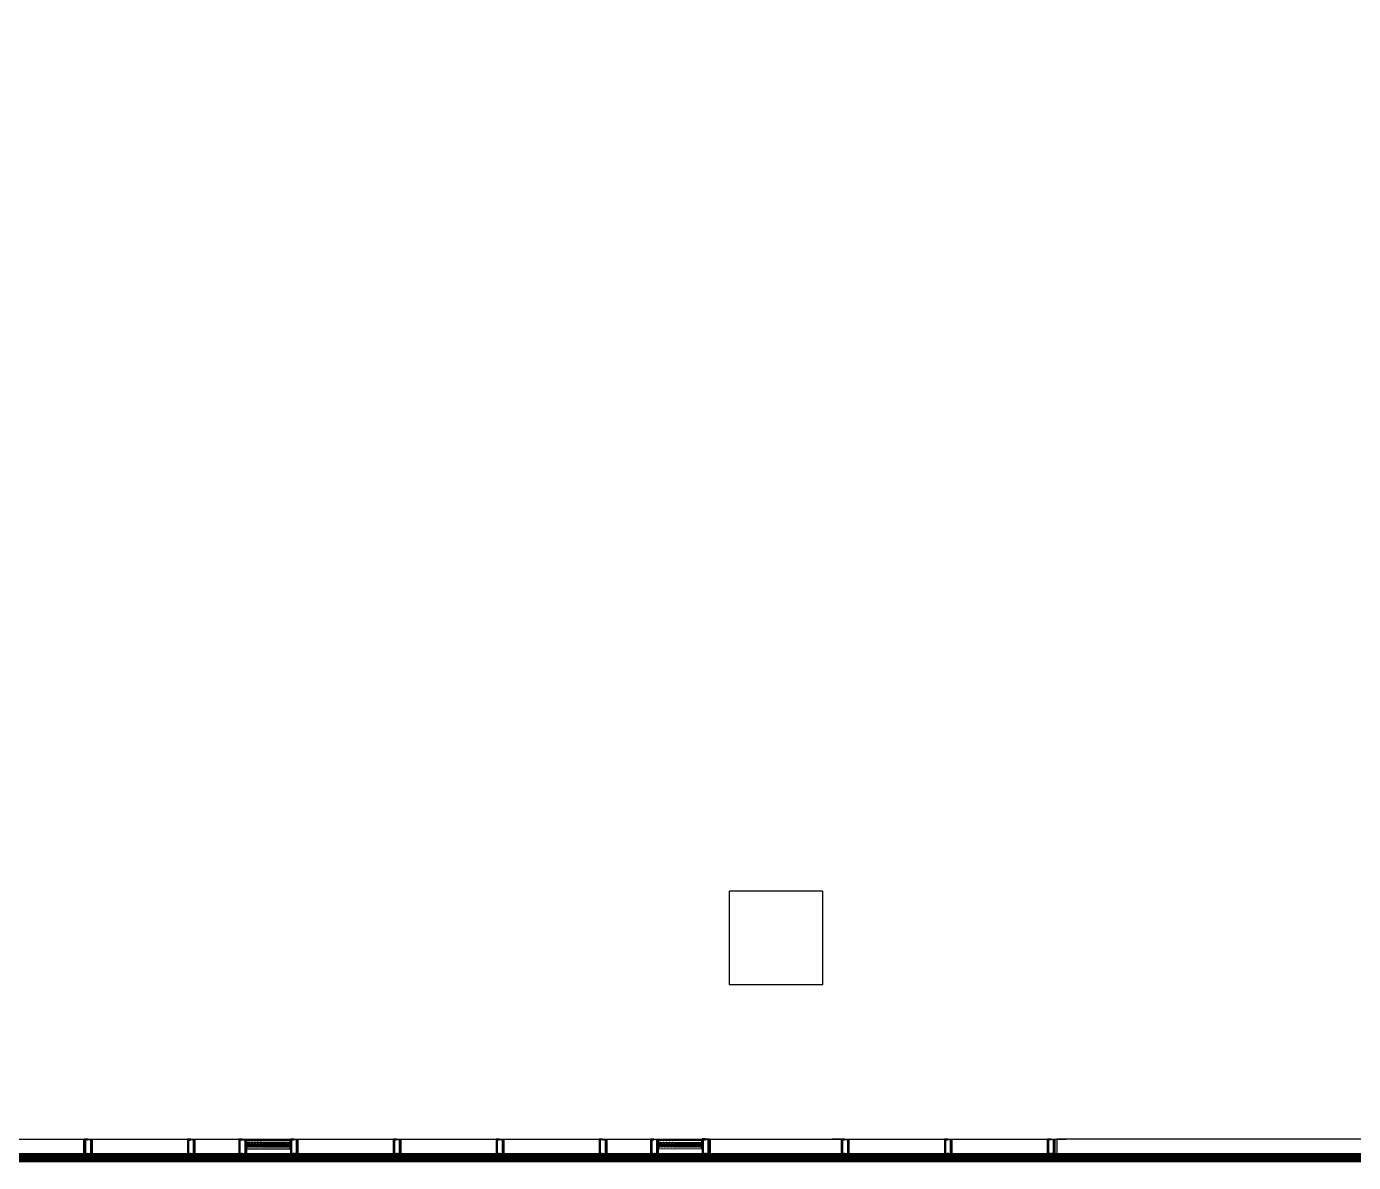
# Model space of a CAD drawing. Header units: feet. Extents: x 1421395 to 1426379, y -945253 to -943919.
# Drawn here: x 1425275 to 1425827, y -945104 to -944632 of the extents above; entities that cross this region are included whole.
import ezdxf

# ---------------------------------------------------------------- set-up
doc = ezdxf.new("R2010")
doc.units = ezdxf.units.FT
for name, color, linetype in [('04--hatch-1', 8, 'Continuous'), ('E--concrete-2', 4, 'Continuous'), ('F--Blockwall', 3, 'Continuous'), ('glass', 5, 'Continuous'), ('glazing', 145, 'Continuous'), ('L--windows-1', 1, 'Continuous'), ('Xref Typical$0$F--Blockwall', 3, 'Continuous'), ('Xref Typical$0$H--metalwork', 1, 'Continuous')]:
    doc.layers.add(name, color=color, linetype=linetype)
doc.layers.add('1.PROFILES', color=6, linetype='Continuous', lineweight=35)
doc.layers.add('pline', color=210, linetype='Continuous', lineweight=5)

# ---------------------------------------------------------------- blocks, each defined once
blk = doc.blocks.new('dxfhjt')
at = {"lineweight": 9}
h = blk.add_hatch(dxfattribs=at)
h.set_pattern_fill('ANSI32', color=250, scale=5, angle=900, style=0)
h.set_pattern_definition([(225, (123068.4649, -64400.1108), (1.325825215, -1.325825215), []), (225, (123067.581, -64400.1108), (1.325825215, -1.325825215), [])])
h.paths.add_polyline_path([(-56844, -163132, 0.414214), (-56844, -163132), (-56844, -163131), (-56845, -163130), (-56845, -163130), (-56845, -163111), (-56845, -163111), (-56844, -163110), (-56844, -163109, 0.414214), (-56844, -163109), (-56847, -163109, 0.414214), (-56847, -163109), (-56847, -163112), (-56849, -163112, 0.094195), (-56849, -163112), (-56849, -163129, 0.094195), (-56849, -163129), (-56847, -163129), (-56847, -163132, 0.414214), (-56847, -163132)])
h = blk.add_hatch(dxfattribs=at)
h.set_pattern_fill('ANSI32', color=250, scale=5, angle=900, style=0)
h.set_pattern_definition([(225, (120069.4656, -64400.1108), (1.325825215, -1.325825215), []), (225, (120068.5818, -64400.1108), (1.325825215, -1.325825215), [])])
h.paths.add_polyline_path([(-56844, -163154, -0.414214), (-56844, -163154), (-56844, -163155), (-56845, -163156), (-56845, -163156), (-56845, -163175), (-56845, -163175), (-56844, -163176), (-56844, -163177, -0.414214), (-56844, -163177), (-56847, -163177, -0.414214), (-56847, -163177), (-56847, -163174), (-56849, -163174, -0.094195), (-56849, -163174), (-56849, -163157, -0.094195), (-56849, -163157), (-56847, -163157), (-56847, -163154, -0.414214), (-56847, -163154)])
at = {"color": 250}
for p, q in [((-56874, -163140, 0), (-56874, -163137, 0)), ((-56874, -163137, 0), (-56856, -163137, 0)), ((-56856, -163137, 0), (-56874, -163137, 0)), ((-56874, -163137, 0), (-56874, -163140, 0)), ((-56865, -163140, 0), (-56874, -163140, 0)), ((-56874, -163140, 0), (-56865, -163140, 0)), ((-56865, -163146, 0), (-56874, -163146, 0)), ((-56874, -163146, 0), (-56874, -163149, 0)), ((-56874, -163149, 0), (-56874, -163147, 0)), ((-56874, -163147, 0), (-56865, -163147, 0)), ((-56856, -163149, 0), (-56874, -163149, 0)), ((-56874, -163149, 0), (-56856, -163149, 0)), ((-56865, -163147, 0), (-56865, -163140, 0)), ((-56865, -163145, 0), (-56865, -163146, 0)), ((-56849, -163133, 0), (-56857, -163133, 0)), ((-56849, -163153, 0), (-56857, -163153, 0)), ((-56856, -163140, 0), (-56856, -163144, 0)), ((-56856, -163140, 0), (-56851, -163140, 0)), ((-56856, -163146, 0), (-56856, -163142, 0)), ((-56856, -163146, 0), (-56836, -163146, 0)), ((-56851, -163140, 0), (-56849, -163140, 0)), ((-56851, -163146, 0), (-56849, -163146, 0)), ((-56684, -163103, 0), (-56849, -163103, 0)), ((-56849, -163103, 0), (-56849, -163106, 0)), ((-56849, -163106, 0), (-56849, -163111, 0)), ((-56849, -163111, 0), (-56847, -163111, 0)), ((-56847, -163129, 0), (-56849, -163129, 0)), ((-56849, -163129, 0), (-56849, -163132, 0)), ((-56849, -163132, 0), (-56849, -163133, 0)), ((-56849, -163140, 0), (-56836, -163140, 0)), ((-56849, -163146, 0), (-56836, -163146, 0)), ((-56849, -163156, 0), (-56849, -163153, 0)), ((-56849, -163154, 0), (-56849, -163153, 0)), ((-56847, -163157, 0), (-56849, -163157, 0)), ((-56849, -163180, 0), (-56849, -163174, 0)), ((-56849, -163175, 0), (-56847, -163175, 0)), ((-56849, -163183, 0), (-56849, -163180, 0)), ((-56684, -163183, 0), (-56849, -163183, 0)), ((-56847, -163108, 0), (-56844, -163108, 0)), ((-56847, -163111, 0), (-56847, -163109, 0)), ((-56847, -163132, 0), (-56847, -163129, 0)), ((-56844, -163132, 0), (-56847, -163132, 0)), ((-56844, -163154, 0), (-56847, -163154, 0)), ((-56847, -163154, 0), (-56847, -163157, 0)), ((-56847, -163175, 0), (-56847, -163177, 0)), ((-56847, -163178, 0), (-56844, -163178, 0)), ((-56844, -163111, 0), (-56845, -163111, 0)), ((-56845, -163111, 0), (-56845, -163130, 0)), ((-56845, -163130, 0), (-56844, -163130, 0)), ((-56845, -163175, 0), (-56845, -163156, 0)), ((-56845, -163156, 0), (-56844, -163156, 0)), ((-56844, -163175, 0), (-56845, -163175, 0)), ((-56844, -163109, 0), (-56844, -163110, 0)), ((-56844, -163110, 0), (-56844, -163111, 0)), ((-56844, -163130, 0), (-56844, -163131, 0)), ((-56844, -163131, 0), (-56844, -163132, 0)), ((-56844, -163155, 0), (-56844, -163154, 0)), ((-56844, -163156, 0), (-56844, -163155, 0)), ((-56844, -163176, 0), (-56844, -163175, 0)), ((-56844, -163177, 0), (-56844, -163176, 0)), ((-56840, -163127, 0), (-56840, -163117, 0)), ((-56836, -163128, 0), (-56840, -163128, 0)), ((-56840, -163138, 0), (-56840, -163130, 0)), ((-56840, -163130, 0), (-56838, -163130, 0)), ((-56838, -163138, 0), (-56840, -163138, 0)), ((-56838, -163148, 0), (-56840, -163148, 0)), ((-56840, -163148, 0), (-56840, -163156, 0)), ((-56840, -163156, 0), (-56838, -163156, 0)), ((-56836, -163158, 0), (-56840, -163158, 0)), ((-56840, -163159, 0), (-56840, -163168, 0)), ((-56839, -163117, 0), (-56689, -163117, 0)), ((-56839, -163169, 0), (-56689, -163169, 0)), ((-56838, -163130, 0), (-56837, -163130, 0)), ((-56837, -163138, 0), (-56838, -163138, 0)), ((-56837, -163148, 0), (-56838, -163148, 0)), ((-56838, -163156, 0), (-56837, -163156, 0)), ((-56837, -163130, 0), (-56837, -163130, 0)), ((-56837, -163131, 0), (-56836, -163130, 0)), ((-56836, -163137, 0), (-56837, -163137, 0)), ((-56837, -163137, 0), (-56837, -163138, 0)), ((-56837, -163149, 0), (-56837, -163148, 0)), ((-56836, -163149, 0), (-56837, -163149, 0)), ((-56837, -163155, 0), (-56836, -163156, 0)), ((-56837, -163156, 0), (-56837, -163156, 0)), ((-56836, -163130, 0), (-56836, -163128, 0)), ((-56836, -163140, 0), (-56836, -163137, 0)), ((-56836, -163146, 0), (-56836, -163149, 0)), ((-56836, -163156, 0), (-56836, -163158, 0)), ((-56689, -163126, 0), (-56692, -163126, 0)), ((-56692, -163126, 0), (-56692, -163129, 0)), ((-56692, -163129, 0), (-56691, -163129, 0)), ((-56691, -163135, 0), (-56692, -163135, 0)), ((-56692, -163135, 0), (-56692, -163137, 0)), ((-56692, -163137, 0), (-56692, -163138, 0)), ((-56692, -163138, 0), (-56682, -163138, 0)), ((-56692, -163149, 0), (-56692, -163148, 0)), ((-56692, -163148, 0), (-56682, -163148, 0)), ((-56692, -163151, 0), (-56692, -163149, 0)), ((-56691, -163151, 0), (-56692, -163151, 0)), ((-56692, -163158, 0), (-56691, -163157, 0)), ((-56692, -163160, 0), (-56692, -163158, 0)), ((-56689, -163160, 0), (-56692, -163160, 0)), ((-56691, -163129, 0), (-56691, -163128, 0)), ((-56691, -163128, 0), (-56691, -163128, 0)), ((-56691, -163128, 0), (-56689, -163128, 0)), ((-56691, -163136, 0), (-56691, -163135, 0)), ((-56691, -163136, 0), (-56691, -163136, 0)), ((-56691, -163136, 0), (-56691, -163136, 0)), ((-56691, -163150, 0), (-56691, -163150, 0)), ((-56691, -163150, 0), (-56691, -163150, 0)), ((-56691, -163151, 0), (-56691, -163151, 0)), ((-56691, -163158, 0), (-56691, -163158, 0)), ((-56691, -163158, 0), (-56691, -163158, 0)), ((-56691, -163158, 0), (-56689, -163158, 0)), ((-56689, -163136, 0), (-56690, -163136, 0)), ((-56690, -163136, 0), (-56690, -163136, 0)), ((-56689, -163150, 0), (-56690, -163150, 0)), ((-56690, -163150, 0), (-56690, -163150, 0)), ((-56688, -163118, 0), (-56688, -163126, 0)), ((-56688, -163128, 0), (-56688, -163135, 0)), ((-56688, -163158, 0), (-56688, -163151, 0)), ((-56688, -163169, 0), (-56688, -163161, 0)), ((-56683, -163103, 0), (-56684, -163103, 0)), ((-56683, -163183, 0), (-56684, -163183, 0)), ((-56682, -163104, 0), (-56683, -163103, 0)), ((-56682, -163182, 0), (-56683, -163183, 0)), ((-56682, -163138, 0), (-56682, -163104, 0)), ((-56682, -163148, 0), (-56682, -163182, 0))]:
    blk.add_line(p, q, dxfattribs=at)
at = {"color": 250, "lineweight": 0}
for p, q in [((-56857, -163120, 0), (-56849, -163133, 0)), ((-56849, -163120, 0), (-56857, -163133, 0)), ((-56857, -163166, 0), (-56849, -163153, 0)), ((-56849, -163166, 0), (-56857, -163153, 0))]:
    blk.add_line(p, q, dxfattribs=at)
at = {"color": 250, "lineweight": 0, "elevation": 0}
for points in [[(-56857, -163120), (-56857, -163133), (-56849, -163133), (-56849, -163120)], [(-56857, -163166), (-56857, -163153), (-56849, -163153), (-56849, -163166)]]:
    blk.add_lwpolyline(points, close=True, dxfattribs=at)
at = {"color": 250, "elevation": 0}
for points in [[(-56857, -163133), (-56857, -163137)], [(-56857, -163153), (-56857, -163149)], [(-56856, -163146), (-56856, -163137)], [(-56856, -163146), (-56856, -163149)]]:
    blk.add_lwpolyline(points, dxfattribs=at)
at = {"color": 250, "lineweight": 9, "elevation": 0}
for points in [[(-56847, -163112), (-56847, -163109, -0.414214), (-56847, -163109), (-56844, -163109, -0.414214), (-56844, -163109), (-56844, -163110), (-56845, -163111), (-56845, -163111), (-56845, -163130), (-56845, -163130), (-56844, -163131), (-56844, -163132, -0.414214), (-56844, -163132), (-56847, -163132, -0.414214), (-56847, -163132), (-56847, -163129), (-56849, -163129, -0.094195), (-56849, -163129), (-56849, -163112, -0.094195), (-56849, -163112)], [(-56847, -163174), (-56847, -163177, 0.414214), (-56847, -163177), (-56844, -163177, 0.414214), (-56844, -163177), (-56844, -163176), (-56845, -163175), (-56845, -163175), (-56845, -163156), (-56845, -163156), (-56844, -163155), (-56844, -163154, 0.414214), (-56844, -163154), (-56847, -163154, 0.414214), (-56847, -163154), (-56847, -163157), (-56849, -163157, 0.094195), (-56849, -163157), (-56849, -163174, 0.094195), (-56849, -163174)]]:
    blk.add_lwpolyline(points, format="xyb", close=True, dxfattribs=at)
at = {"color": 250, "elevation": 0}
for points in [[(-56840, -163114), (-56840, -163106), (-56688, -163106), (-56688, -163114)], [(-56840, -163114), (-56840, -163106), (-56688, -163106), (-56688, -163114)], [(-56840, -163172), (-56840, -163180), (-56688, -163180), (-56688, -163172)], [(-56840, -163172), (-56840, -163180), (-56688, -163180), (-56688, -163172)]]:
    blk.add_lwpolyline(points, close=True, dxfattribs=at)
at = {"color": 250, "lineweight": 0}
for centre, radius, start, end in [((-56853, -163096, 0), 7.86, 239.3714, 300.6286), ((-56853, -163097, 0), 7.86, 239.3786, 300.5825), ((-56853, -163098, 0), 7.86, 239.3786, 300.5825), ((-56854, -163101, 0), 5.73, 229.7967, 318.6614), ((-56854, -163102, 0), 5.73, 229.7967, 318.6614), ((-56854, -163104, 0), 5.73, 229.7967, 318.6614), ((-56854, -163105, 0), 5.73, 229.7967, 318.6614), ((-56854, -163106, 0), 5.73, 229.7967, 318.6614), ((-56854, -163107, 0), 5.73, 229.7967, 318.6614), ((-56854, -163109, 0), 5.73, 229.7967, 318.6614), ((-56854, -163110, 0), 5.73, 229.7967, 318.6614), ((-56854, -163111, 0), 5.73, 229.7967, 318.6614), ((-56854, -163112, 0), 5.73, 229.7967, 318.6614), ((-56854, -163113, 0), 5.73, 229.7967, 318.6614), ((-56854, -163172, 0), 5.73, 41.3386, 130.2033), ((-56854, -163174, 0), 5.73, 41.3386, 130.2033), ((-56854, -163175, 0), 5.73, 41.3386, 130.2033), ((-56854, -163176, 0), 5.73, 41.3386, 130.2033), ((-56854, -163177, 0), 5.73, 41.3386, 130.2033), ((-56854, -163179, 0), 5.73, 41.3386, 130.2033), ((-56854, -163180, 0), 5.73, 41.3386, 130.2033), ((-56854, -163181, 0), 5.73, 41.3386, 130.2033), ((-56854, -163182, 0), 5.73, 41.3386, 130.2033), ((-56854, -163183, 0), 5.73, 41.3386, 130.2033), ((-56854, -163184, 0), 5.73, 41.3386, 130.2033), ((-56853, -163188, 0), 7.86, 59.4175, 120.6214), ((-56853, -163189, 0), 7.86, 59.4175, 120.6214), ((-56853, -163190, 0), 7.86, 59.3714, 120.6286)]:
    blk.add_arc(centre, radius, start, end, dxfattribs=at)
at = {"color": 250}
for centre, radius, start, end in [((-56847, -163109, 0), 0.5, 90, 180), ((-56847, -163132, 0), 0.5, 180, 270), ((-56847, -163154, 0), 0.5, 90, 180), ((-56847, -163177, 0), 0.5, 180, 270), ((-56844, -163109, 0), 0.5, 360, 90), ((-56844, -163132, 0), 0.5, 270, 0), ((-56844, -163154, 0), 0.5, 360, 90), ((-56844, -163177, 0), 0.5, 270, 0), ((-56839, -163117, 0), 0.5, 90, 180), ((-56840, -163127, 0), 0.3, 180, 270), ((-56840, -163159, 0), 0.3, 90, 180), ((-56839, -163168, 0), 0.5, 180, 270), ((-56838, -163130, 0), 0.3, 75.7816, 104.2184), ((-56838, -163137, 0), 0.3, 258.6985, 281.3015), ((-56838, -163149, 0), 0.3, 78.6985, 101.3015), ((-56838, -163156, 0), 0.3, 255.7816, 284.2184), ((-56837, -163130, 0), 0.3, 180, 285), ((-56837, -163137, 0), 0.3, 75, 180), ((-56837, -163149, 0), 0.3, 180, 285), ((-56837, -163156, 0), 0.3, 75, 180), ((-56691, -163128, 0), 0.3, 129.5901, 195), ((-56691, -163129, 0), 0.3, 255, 348.3535), ((-56691, -163135, 0), 0.3, 1.3831, 105), ((-56691, -163136, 0), 0.3, 246.8392, 300), ((-56691, -163136, 0), 0.3, 240.8395, 268.2462), ((-56691, -163136, 0), 0.3, 165, 230.4099), ((-56691, -163151, 0), 0.3, 60, 113.1608), ((-56691, -163151, 0), 0.3, 91.7538, 119.1605), ((-56691, -163151, 0), 0.3, 129.5901, 195), ((-56691, -163151, 0), 0.3, 255, 358.6169), ((-56691, -163158, 0), 0.3, 11.6465, 105), ((-56691, -163158, 0), 0.3, 165, 230.4099), ((-56689, -163118, 0), 0.5, 0, 90), ((-56689, -163126, 0), 0.3, 270, 360), ((-56689, -163128, 0), 0.3, 360, 90), ((-56689, -163135, 0), 0.5, 270, 0), ((-56689, -163151, 0), 0.5, 0, 90), ((-56689, -163158, 0), 0.3, 270, 0), ((-56689, -163161, 0), 0.3, 360, 90), ((-56689, -163169, 0), 0.5, 270, 0)]:
    blk.add_arc(centre, radius, start, end, dxfattribs=at)
blk = doc.blocks.new('sdtgh')
at = {"color": 6, "lineweight": 0}
for p, q in [((-18592, -46661, 0), (-19062, -46661, 0)), ((-18592, -46752, 0), (-19062, -46752, 0)), ((-18594, -46663, 0), (-19060, -46663, 0)), ((-18594, -46750, 0), (-19060, -46750, 0))]:
    blk.add_line(p, q, dxfattribs=at)
at = {"color": 250, "elevation": 0}
for points in [[(-19043, -46730, -0.451718), (-19051, -46721), (-19043, -46691, 1.135042), (-19059, -46691), (-19051, -46721, -0.451718), (-19059, -46730, -0.023484), (-19060, -46730, -0.023484)], [(-19025, -46730, -0.451718), (-19033, -46721), (-19025, -46691, 1.135042), (-19041, -46691), (-19033, -46721, -0.451718), (-19041, -46730, -0.137116), (-19045, -46729, -0.137116)], [(-19009, -46730, -0.451718), (-19017, -46721), (-19009, -46691, 1.135042), (-19025, -46691), (-19017, -46721, -0.451718), (-19025, -46730, -0.137116), (-19029, -46729, -0.137116)], [(-18993, -46730, -0.451718), (-19001, -46721), (-18993, -46691, 1.135042), (-19009, -46691), (-19001, -46721, -0.451718), (-19009, -46730, -0.137116), (-19013, -46729, -0.137116)], [(-18977, -46730, -0.451718), (-18985, -46721), (-18977, -46691, 1.135042), (-18993, -46691), (-18985, -46721, -0.451718), (-18993, -46730, -0.137116), (-18997, -46729, -0.137116)], [(-18961, -46730, -0.451718), (-18969, -46721), (-18961, -46691, 1.135042), (-18977, -46691), (-18969, -46721, -0.451718), (-18977, -46730, -0.137116), (-18981, -46729, -0.137116)], [(-18945, -46730, -0.451718), (-18953, -46721), (-18945, -46691, 1.135042), (-18961, -46691), (-18953, -46721, -0.451718), (-18961, -46730, -0.137116), (-18965, -46729, -0.137116)], [(-18929, -46730, -0.451718), (-18937, -46721), (-18929, -46691, 1.135042), (-18945, -46691), (-18937, -46721, -0.451718), (-18945, -46730, -0.137116), (-18949, -46729, -0.137116)], [(-18913, -46730, -0.451718), (-18921, -46721), (-18913, -46691, 1.135042), (-18929, -46691), (-18921, -46721, -0.451718), (-18929, -46730, -0.137116), (-18933, -46729, -0.137116)], [(-18897, -46730, -0.451718), (-18905, -46721), (-18897, -46691, 1.135042), (-18913, -46691), (-18905, -46721, -0.451718), (-18913, -46730, -0.137116), (-18917, -46729, -0.137116)], [(-18881, -46730, -0.451718), (-18889, -46721), (-18881, -46691, 1.135042), (-18897, -46691), (-18889, -46721, -0.451718), (-18897, -46730, -0.137116), (-18901, -46729, -0.137116)], [(-18865, -46730, -0.451718), (-18873, -46721), (-18865, -46691, 1.135042), (-18881, -46691), (-18873, -46721, -0.451718), (-18881, -46730, -0.137116), (-18885, -46729, -0.137116)], [(-18849, -46730, -0.451718), (-18857, -46721), (-18849, -46691, 1.135042), (-18865, -46691), (-18857, -46721, -0.451718), (-18865, -46730, -0.137116), (-18869, -46729, -0.137116)], [(-18833, -46730, -0.451718), (-18841, -46721), (-18833, -46691, 1.135042), (-18849, -46691), (-18841, -46721, -0.451718), (-18849, -46730, -0.137116), (-18853, -46729, -0.137116)], [(-18817, -46730, -0.451718), (-18825, -46721), (-18817, -46691, 1.135042), (-18833, -46691), (-18825, -46721, -0.451718), (-18833, -46730, -0.137116), (-18837, -46729, -0.137116)], [(-18801, -46730, -0.451718), (-18809, -46721), (-18801, -46691, 1.135042), (-18817, -46691), (-18809, -46721, -0.451718), (-18817, -46730, -0.137116), (-18821, -46729, -0.137116)], [(-18785, -46730, -0.451718), (-18793, -46721), (-18785, -46691, 1.135042), (-18801, -46691), (-18793, -46721, -0.451718), (-18801, -46730, -0.137116), (-18805, -46729, -0.137116)], [(-18769, -46730, -0.451718), (-18777, -46721), (-18769, -46691, 1.135042), (-18785, -46691), (-18777, -46721, -0.451718), (-18785, -46730, -0.137116), (-18789, -46729, -0.137116)], [(-18753, -46730, -0.451718), (-18761, -46721), (-18753, -46691, 1.135042), (-18769, -46691), (-18761, -46721, -0.451718), (-18769, -46730, -0.137116), (-18773, -46729, -0.137116)], [(-18753, -46730, 0.451718), (-18745, -46721), (-18753, -46691, -1.135042), (-18737, -46691), (-18745, -46721, 0.451718), (-18737, -46730, 0.137116), (-18733, -46729, 0.137116)], [(-18721, -46730, -0.451718), (-18729, -46721), (-18721, -46691, 1.135042), (-18737, -46691), (-18729, -46721, -0.451718), (-18737, -46730, -0.137116), (-18741, -46729, -0.137116)], [(-18721, -46730, 0.451718), (-18713, -46721), (-18721, -46691, -1.135042), (-18705, -46691), (-18713, -46721, 0.451718), (-18705, -46730, 0.137116), (-18701, -46729, 0.137116)], [(-18689, -46730, -0.451718), (-18697, -46721), (-18689, -46691, 1.135042), (-18705, -46691), (-18697, -46721, -0.451718), (-18705, -46730, -0.137116), (-18709, -46729, -0.137116)], [(-18689, -46730, 0.451718), (-18681, -46721), (-18689, -46691, -1.135042), (-18673, -46691), (-18681, -46721, 0.451718), (-18673, -46730, 0.137116), (-18669, -46729, 0.137116)], [(-18657, -46730, -0.451718), (-18665, -46721), (-18657, -46691, 1.135042), (-18673, -46691), (-18665, -46721, -0.451718), (-18673, -46730, -0.137116), (-18677, -46729, -0.137116)], [(-18657, -46730, 0.451718), (-18649, -46721), (-18657, -46691, -1.135042), (-18641, -46691), (-18649, -46721, 0.451718), (-18641, -46730, 0.137116), (-18637, -46729, 0.137116)], [(-18625, -46730, -0.451718), (-18633, -46721), (-18625, -46691, 1.135042), (-18641, -46691), (-18633, -46721, -0.451718), (-18641, -46730, -0.137116), (-18645, -46729, -0.137116)], [(-18625, -46730, 0.451718), (-18617, -46721), (-18625, -46691, -1.135042), (-18609, -46691), (-18617, -46721, 0.451718), (-18609, -46730, 0.137116), (-18605, -46729, 0.137116)], [(-18593, -46730, -0.451718), (-18601, -46721), (-18593, -46691, 1.135042), (-18609, -46691), (-18601, -46721, -0.451718), (-18609, -46730, -0.137116), (-18613, -46729, -0.137116)]]:
    blk.add_lwpolyline(points, format="xyb", dxfattribs=at)
at = {"layer": '1.PROFILES'}
for p, q in [((-19062, -46661, 0), (-19062, -46752, 0)), ((-19060, -46663, 0), (-19060, -46750, 0)), ((-18594, -46750, 0), (-18594, -46663, 0)), ((-18592, -46752, 0), (-18592, -46661, 0))]:
    blk.add_line(p, q, dxfattribs=at)
at = {"layer": 'glass', "elevation": 0}
for points in [[(-19092, -46821), (-18562, -46821), (-18562, -46846), (-19092, -46846)], [(-18012, -46821), (-18542, -46821), (-18542, -46846), (-18012, -46846)]]:
    blk.add_lwpolyline(points, close=True, dxfattribs=at)
at = {"layer": '04--hatch-1', "rotation": 90.00000000010718}
for p in [(-181695, 10036, 0), (-181145, 10036, 0)]:
    blk.add_blockref('dxfhjt', p, dxfattribs=at)
blk = doc.blocks.new('4th')
at = {"layer": 'F--Blockwall', "elevation": 0}
for points in [[(-366363, -394045), (-366463, -394045), (-366463, -393845), (-366363, -393845)], [(-365163, -394045), (-365063, -394045), (-365063, -393845), (-365163, -393845)], [(-362663, -394045), (-362783, -394045), (-362783, -393845), (-362663, -393845)]]:
    blk.add_lwpolyline(points, dxfattribs=at)
at = {"layer": 'L--windows-1', "color": 5, "linetype": 'Continuous', "elevation": 0}
for points in [[(-372022, -394020), (-373102, -394020), (-373102, -394045), (-372022, -394045)], [(-367623, -394020), (-370902, -394020), (-370902, -394045), (-367623, -394045)], [(-362833, -394020), (-365012, -394020), (-365012, -394045), (-362833, -394045)]]:
    blk.add_lwpolyline(points, close=True, dxfattribs=at)
at = {"layer": '04--hatch-1', "extrusion": (-5.31628e-21, 1.48231e-20, -1), "zscale": -0.9999999999999999, "rotation": 90}
for p in [(209969, -337162, -1), (207769, -337162, -1), (206669, -337162, -1), (205569, -337162, -1)]:
    blk.add_blockref('dxfhjt', p, dxfattribs=at)
at = {"layer": '04--hatch-1', "extrusion": (-4.99865e-21, 1.10114e-20, -1), "zscale": -0.9999999999999999}
blk.add_blockref('sdtgh', (390014, -347199, -1), dxfattribs=at)
at = {"layer": '04--hatch-1', "extrusion": (-5.42216e-21, 1.10114e-20, -1), "zscale": -0.9999999999999999}
blk.add_blockref('sdtgh', (385614, -347198, -1), dxfattribs=at)
at = {"layer": '04--hatch-1', "extrusion": (-3.39965e-22, -1.27055e-21, -1), "zscale": -0.9999999999999999, "rotation": 89.95823844096788}
blk.add_blockref('dxfhjt', (203411, -337043, 1), dxfattribs=at)
at = {"layer": '04--hatch-1', "extrusion": (-4.04573e-21, 4.65868e-21, -1), "zscale": -0.9999999999999999, "rotation": 90}
for p in [(201880, -337162, 0), (200780, -337162, 0), (199680, -337162, 0)]:
    blk.add_blockref('dxfhjt', p, dxfattribs=at)

msp = doc.modelspace()

# ---------------------------------------------------------------- linework, layer by layer
at = {"layer": 'E--concrete-2', "extrusion": (-6.24309e-13, 1.25923e-06, 1), "elevation": -1.15}
msp.add_lwpolyline([(1425567.45, -945030.28), (1425606.37, -945030.28), (1425606.37, -944991.36), (1425567.45, -944991.36)], close=True, dxfattribs=at)
at = {"layer": 'pline', "color": 82, "linetype": 'Continuous', "extrusion": (-7.30952e-16, 1.25923e-06, 1), "const_width": 3.89, "elevation": -1.13}
msp.add_lwpolyline([(1425187.99, -944592.44), (1425187.99, -944983.58), (1425022.58, -944983.58), (1425022.58, -945030.28), (1425018.69, -945030.28), (1425018.69, -945102.28), (1426326.36, -945102.28), (1426326.37, -944838.61), (1426371.12, -944838.61), (1426371.12, -944421.2), (1426347.85, -944421.2), (1426347.78, -944308.34), (1426371.12, -944308.34), (1426371.12, -944253.85), (1426326.37, -944253.85), (1426326.37, -943971.69), (1425602.47, -943971.69), (1425602.48, -944504.88), (1425187.99, -944504.88), (1425187.99, -944592.44)], dxfattribs=at)
at = {"layer": 'Xref Typical$0$F--Blockwall', "color": 3, "extrusion": (-7.30952e-16, 1.25923e-06, 1), "elevation": -1.15}
msp.add_lwpolyline([(1425872.96, -945094.5), (1425703.67, -945094.5), (1425703.67, -945102.28), (1425880.74, -945102.28), (1425880.74, -945069.2)], dxfattribs=at)
at = {"layer": 'Xref Typical$0$F--Blockwall', "extrusion": (-7.30952e-16, 1.25923e-06, 1), "elevation": -1.15}
msp.add_lwpolyline([(1425261.93, -945094.5), (1425298.9, -945094.5), (1425298.9, -945102.28), (1425261.93, -945102.28)], dxfattribs=at)
at = {"layer": 'Xref Typical$0$F--Blockwall', "color": 3, "extrusion": (-7.30952e-16, 1.25923e-06, 1), "elevation": -1.15}
msp.add_lwpolyline([(1425559.67, -945094.5), (1425614.15, -945094.5), (1425614.15, -945102.28), (1425559.67, -945102.28)], close=True, dxfattribs=at)
at = {"layer": 'Xref Typical$0$H--metalwork', "extrusion": (-7.30952e-16, 1.25923e-06, 1)}
for p, q in [((1425298.9, -945094.5, 0.04), (1425559.67, -945094.5, 0.04)), ((1425614.15, -945094.5, 0.04), (1425703.67, -945094.5, 0.04)), ((1425559.67, -945102.28, 0.04), (1425298.9, -945102.28, 0.04)), ((1425703.67, -945102.28, 0.04), (1425614.15, -945102.28, 0.04))]:
    msp.add_line(p, q, dxfattribs=at)

# ---------------------------------------------------------------- block references
at = {"layer": 'glazing', "color": 6, "extrusion": (1.35353e-12, 1.25923e-06, 1), "xscale": 0.03891891879323523, "yscale": 0.03891891879323523, "zscale": 0.03891891879323523}
msp.add_blockref('4th', (1439822.01, -929766.49, -1.15), dxfattribs=at)

doc.saveas('drawing.dxf')
